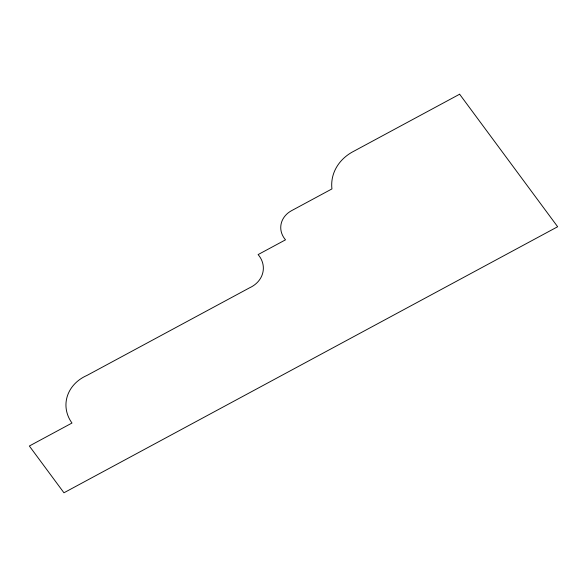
<?xml version="1.0" encoding="UTF-8"?>
<svg xmlns="http://www.w3.org/2000/svg" width="587" height="587" viewBox="0 0 587 587"><rect width="100%" height="100%" fill="white"/><g stroke="black" fill="none" stroke-linecap="round" stroke-linejoin="round"><path stroke-width="0.88" d="M459.621 94.221L353.924 151.175A46.241 39.725 2.8 0 0 331.941 188.919L291.548 210.682A23.524 20.207 2.8 0 0 285.517 239.826L258.111 254.589A26.195 22.497 2.8 0 1 249.688 287.755L86.993 375.423A39.175 33.65 2.8 0 0 71.988 423.036L29.35 446.01L63.946 492.779L557.65 226.743L459.621 94.221"/></g></svg>
